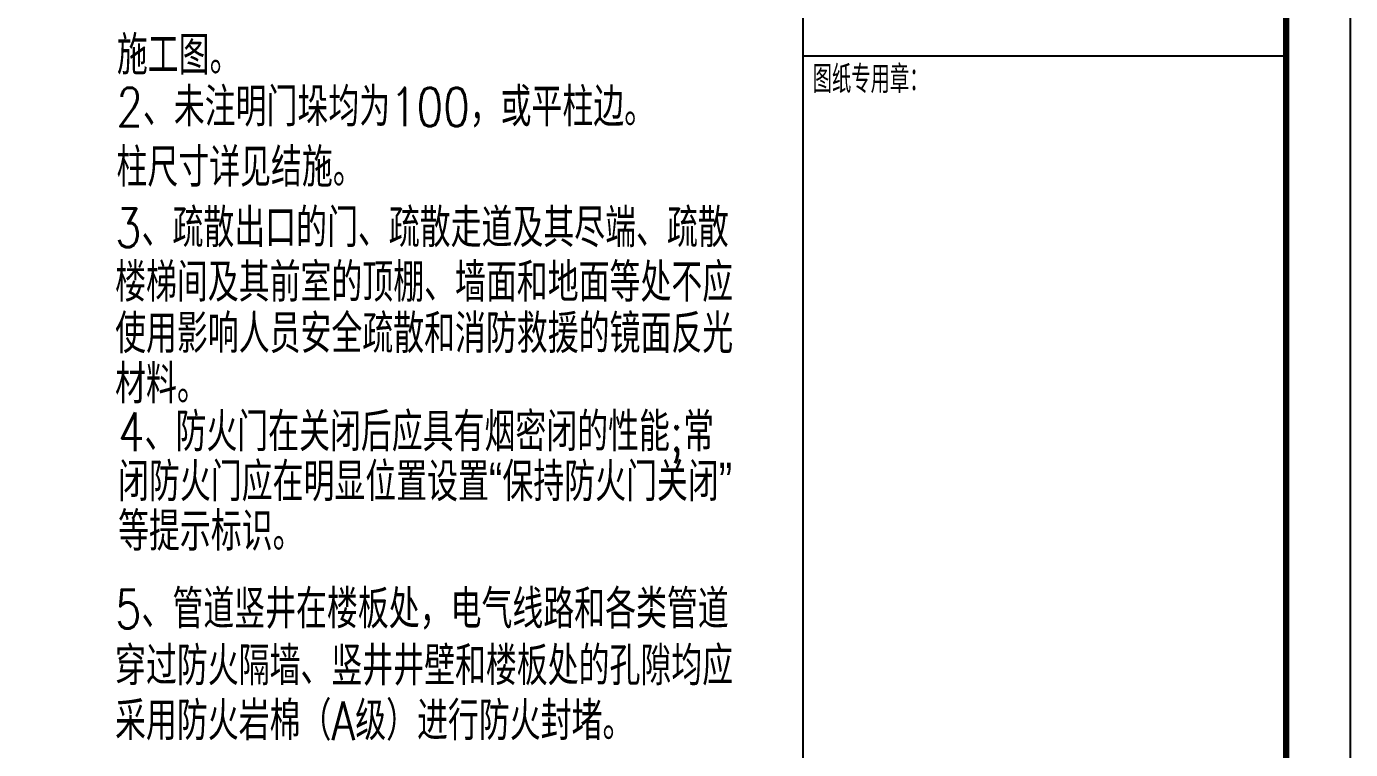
# Model space of a CAD drawing. Extents: x -695846 to 822170, y -413475 to 397179.
# Drawn here: x -482045 to -461480, y -344912 to -333674 of the extents above; entities that cross this region are included whole.
import ezdxf

# ---------------------------------------------------------------- set-up
doc = ezdxf.new("R2010")
doc.units = 0
doc.header["$LTSCALE"] = 1000
doc.header["$MEASUREMENT"] = 0
for name, color, linetype in [('BALCONY', 6, 'Continuous'), ('T-图框-175', 175, 'Continuous'), ('TK', 4, 'Continuous')]:
    doc.layers.add(name, color=color, linetype=linetype)
doc.styles.add('_HZTXT', font='txt.shx', dxfattribs={"width": 0.8, "bigfont": 'HZTXT.shx'})
doc.styles.add('tk', font='txt.shx', dxfattribs={"width": 0.7, "bigfont": 'hztxt.shx'})

# ---------------------------------------------------------------- blocks, each defined once
blk = doc.blocks.new('3er1t35wer1t')
at = {"layer": 'TK', "color": 7}
blk.add_line((313394, 294155), (320894, 294155), dxfattribs=at)
blk.add_lwpolyline([(313385, 263477), (313385, 303477), (320885, 303477), (320885, 263477)], close=True, dxfattribs=at)
at = {"layer": 'TK', "color": 7, "lineweight": -3, "style": 'tk', "width": 0.7}
blk.add_text('图纸专用章：', height=428.6, dxfattribs=at).set_placement((313531, 293577))

msp = doc.modelspace()

# ---------------------------------------------------------------- linework, layer by layer
at = {"layer": 'T-图框-175'}
msp.add_lwpolyline([(-535780, -365810), (-461480, -365810), (-461480, -323810), (-535780, -323810)], close=True, dxfattribs=at)
at = {"layer": 'T-图框-175', "const_width": 100}
msp.add_lwpolyline([(-533280, -364810), (-462480, -364810), (-462480, -324810), (-533280, -324810)], close=True, dxfattribs=at)

# ---------------------------------------------------------------- block references
msp.add_blockref('3er1t35wer1t', (-783365, -628287))

# ---------------------------------------------------------------- texts
at = {"layer": 'BALCONY', "color": 3, "style": '_HZTXT', "width": 0.8}
for s, p in [('施工图。', (-480641, -334421)), ('2、未注明门垛均为100，或平柱边。', (-480647, -335226)), ('柱尺寸详见结施。', (-480647, -336165)), ('3、疏散出口的门、疏散走道及其尽端、疏散', (-480668, -337104)), ('楼梯间及其前室的顶棚、墙面和地面等处不应', (-480668, -337953)), ('使用影响人员安全疏散和消防救援的镜面反光', (-480668, -338749)), ('材料。', (-480668, -339533)), ('4、防火门在关闭后应具有烟密闭的性能;常', (-480622, -340276)), ('闭防火门应在明显位置设置“保持防火门关闭”', (-480622, -341052)), ('等提示标识。', (-480622, -341823)), ('5、管道竖井在楼板处，电气线路和各类管道', (-480669, -343029)), ('穿过防火隔墙、竖井井壁和楼板处的孔隙均应', (-480669, -343912)), ('采用防火岩棉（A级）进行防火封堵。', (-480669, -344766))]:
    msp.add_text(s, height=600, dxfattribs=at).set_placement(p)

doc.saveas('drawing.dxf')
